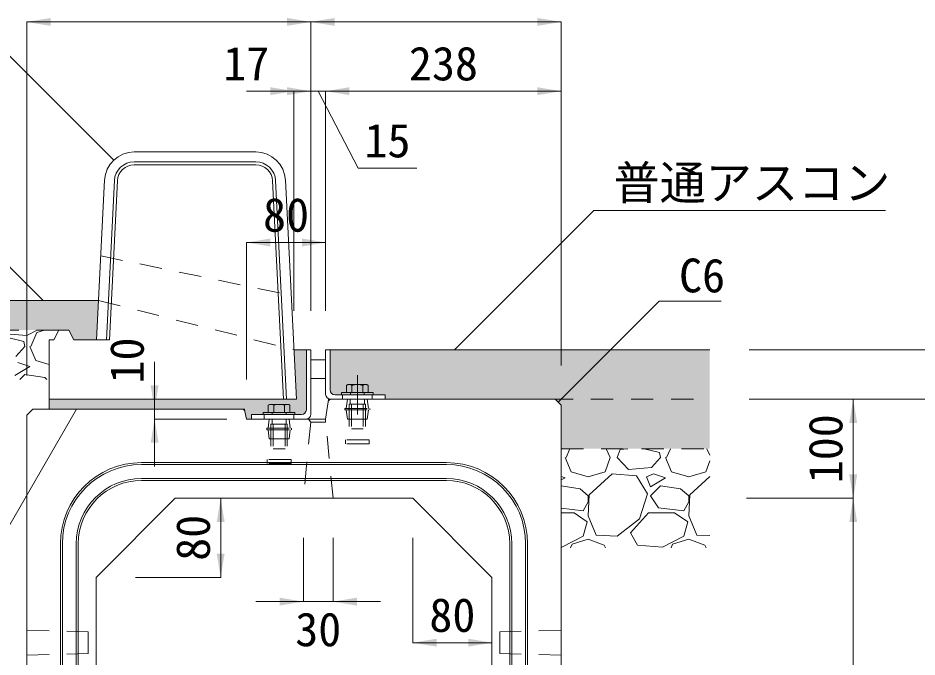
# Model space of a CAD drawing. Units: millimetres at full size; some dimension numbers follow another scale. Extents: x 87158 to 122251, y -125707 to -112261.
# Drawn here: x 93619 to 94527, y -114166 to -113520 of the extents above; entities that cross this region are included whole.
import ezdxf
from ezdxf.enums import TextEntityAlignment as Align

# ---------------------------------------------------------------- set-up
doc = ezdxf.new("R2010")
doc.units = ezdxf.units.MM
doc.header["$LTSCALE"] = 30
doc.linetypes.add('CHAIN', pattern=[18.5, 12, -1.5, 3.5, -1.5])
doc.linetypes.add('USER1', pattern=[1.35, 0.75, -0.6])
for name, color, linetype, lineweight in [('アングル', 191, 'Continuous', 13), ('インサート', 92, 'USER1', 9), ('ハッチング_基礎', 150, 'Continuous', 9), ('作業エリア', 11, 'Continuous', 13), ('寸法線', 7, 'Continuous', 13), ('引出線', 4, 'Continuous', 13), ('排水孔', 30, 'USER1', 15), ('本体', 2, 'Continuous', 13), ('目地', 132, 'Continuous', 5), ('舗装・基礎', 3, 'Continuous', 13), ('補助線', 8, 'USER1', 9)]:
    doc.layers.add(name, color=color, linetype=linetype, lineweight=lineweight)
doc.layers.add('ハッチング_モルタル', color=30, linetype='Continuous')
doc.layers.add('ハッチング_舗装', color=7, linetype='Continuous')
doc.styles.add('ＭＳ ゴシック', font='')
doc.styles.get('ＭＳ ゴシック').set_extended_font_data('MS Gothic')

# ---------------------------------------------------------------- blocks, each defined once
blk = doc.blocks.new('filled_arrow')
at = {"color": 0, "linetype": 'Continuous', "lineweight": -2}
blk.add_solid([(7.5, 1.25), (0, 0), (7.5, -1.25)], dxfattribs=at)

msp = doc.modelspace()

# ---------------------------------------------------------------- hatches: boundary and pattern name
at = {"layer": 'ハッチング_モルタル'}
msp.add_hatch(color=256, dxfattribs=at).paths.add_polyline_path([(93650.1, -113905.38), (93650.1, -113915.38), (93698.6, -113915.38), (93845.14, -113915.38, -0.35751), (93848.09, -113917.8), (93849.6, -113925.38), (93854.6, -113925.38), (93854.6, -113920.88), (93905.1, -113920.88, 0.41421), (93910.1, -113915.88), (93910.1, -113855.38), (93897.6, -113855.38), (93900.1, -113905.38)])
at = {"layer": 'ハッチング_舗装'}
for points in [[(93504.6, -113805.38), (93504.6, -113835.38), (93660.1, -113835.38), (93670.1, -113835.38), (93675.1, -113845.38), (93698.1, -113845.38), (93700.1, -113805.38)], [(94116.6, -113905.38), (94317.6, -113905.38), (94317.6, -113855.38), (93934.1, -113855.38), (93934.1, -113895.88, 0.41421), (93939.1, -113900.88), (93989.6, -113900.88), (93989.6, -113905.38)], [(94161.6, -113905.38), (94167.6, -113911.38), (94167.6, -113955.38), (94317.6, -113955.38), (94317.6, -113905.38)]]:
    msp.add_hatch(color=256, dxfattribs=at).paths.add_polyline_path(points)

# ---------------------------------------------------------------- linework, layer by layer
at = {"layer": 'アングル'}
for p, q in [((93910.1, -113855.38), (93910.1, -113915.88)), ((93914.6, -113855.38), (93910.1, -113855.38)), ((93914.6, -113855.38), (93914.6, -113920.38)), ((93929.6, -113855.38), (93929.6, -113900.38)), ((93929.6, -113855.38), (93934.1, -113855.38)), ((93934.1, -113855.38), (93934.1, -113895.88)), ((93914.6, -113865.38), (93929.6, -113865.38)), ((93914.6, -113884.38), (93929.6, -113884.38)), ((93939.1, -113900.88), (93989.6, -113900.88)), ((93989.6, -113900.88), (93989.6, -113905.38)), ((93934.6, -113905.38), (93989.6, -113905.38)), ((93854.6, -113920.88), (93854.6, -113925.38)), ((93905.1, -113920.88), (93854.6, -113920.88)), ((93909.6, -113925.38), (93854.6, -113925.38))]:
    msp.add_line(p, q, dxfattribs=at)
at = {"layer": 'アングル', "linetype": 'CHAIN', "lineweight": 9}
msp.add_line((93961.6, -113880.88), (93961.6, -113920.88), dxfattribs=at)
at = {"layer": 'アングル', "linetype": 'USER1', "lineweight": 9}
for p, q in [((93946.6, -113900.88), (93946.6, -113905.38)), ((93976.6, -113900.88), (93976.6, -113905.38)), ((93867.6, -113920.88), (93867.6, -113925.38)), ((93897.6, -113920.88), (93897.6, -113925.38))]:
    msp.add_line(p, q, dxfattribs=at)
at = {"layer": 'アングル'}
for centre, start, end in [((93934.6, -113900.38), 180, 270), ((93939.1, -113895.88), 180, 270), ((93905.1, -113915.88), 270, 0), ((93909.6, -113920.38), 270, 0)]:
    msp.add_arc(centre, 5, start, end, dxfattribs=at)
at = {"layer": 'インサート', "linetype": 'Continuous', "lineweight": 13}
for p, q in [((93952.12, -113890.58), (93950.65, -113891.43)), ((93950.65, -113891.43), (93950.65, -113898.58)), ((93971.09, -113890.58), (93952.12, -113890.58)), ((93971.09, -113890.58), (93972.55, -113891.43)), ((93972.55, -113891.43), (93972.55, -113898.58)), ((93972.55, -113898.58), (93950.65, -113898.58)), ((93873.12, -113910.58), (93871.65, -113911.43)), ((93892.09, -113910.58), (93873.12, -113910.58)), ((93892.09, -113910.58), (93893.55, -113911.43)), ((93871.65, -113911.43), (93871.65, -113918.58)), ((93893.55, -113918.58), (93871.65, -113918.58)), ((93893.55, -113911.43), (93893.55, -113918.58))]:
    msp.add_line(p, q, dxfattribs=at)
at = {"layer": 'インサート', "linetype": 'Continuous', "lineweight": 5}
for p, q in [((93956.13, -113891.43), (93956.13, -113898.58)), ((93967.08, -113891.43), (93967.08, -113898.58)), ((93877.13, -113911.43), (93877.13, -113918.58)), ((93888.08, -113911.43), (93888.08, -113918.58))]:
    msp.add_line(p, q, dxfattribs=at)
at = {"layer": 'インサート', "linetype": 'Continuous'}
for p, q in [((93977.6, -113898.58), (93945.6, -113898.58)), ((93945.6, -113898.58), (93945.6, -113900.88)), ((93977.6, -113900.88), (93945.6, -113900.88)), ((93977.6, -113898.58), (93977.6, -113900.88)), ((93898.6, -113918.58), (93866.6, -113918.58)), ((93866.6, -113918.58), (93866.6, -113920.88)), ((93898.6, -113918.58), (93898.6, -113920.88)), ((93898.6, -113920.88), (93866.6, -113920.88))]:
    msp.add_line(p, q, dxfattribs=at)
at = {"layer": 'インサート'}
for p, q in [((93954.6, -113898.58), (93954.6, -113900.88)), ((93968.6, -113898.58), (93968.6, -113900.88)), ((93950.35, -113914.63), (93951.6, -113905.38)), ((93951.6, -113905.38), (93971.6, -113905.38)), ((93953.35, -113910.38), (93969.85, -113910.38)), ((93953.35, -113910.38), (93953.35, -113946.38)), ((93954.48, -113905.38), (93954.48, -113910.38)), ((93955.6, -113910.38), (93955.6, -113935.38)), ((93967.6, -113910.38), (93967.6, -113935.38)), ((93968.73, -113905.38), (93968.73, -113910.38)), ((93969.85, -113910.38), (93969.85, -113946.38)), ((93972.85, -113914.63), (93971.6, -113905.38)), ((93875.6, -113918.58), (93875.6, -113920.88)), ((93889.6, -113918.58), (93889.6, -113920.88)), ((93949.1, -113914.63), (93974.1, -113914.63)), ((93949.1, -113914.63), (93949.1, -113916.13)), ((93949.1, -113916.13), (93974.1, -113916.13)), ((93950.35, -113916.13), (93951.6, -113925.38)), ((93972.85, -113916.13), (93971.6, -113925.38)), ((93974.1, -113914.63), (93974.1, -113916.13)), ((93871.35, -113934.63), (93872.6, -113925.38)), ((93872.6, -113925.38), (93892.6, -113925.38)), ((93875.48, -113925.38), (93875.48, -113930.38)), ((93889.73, -113925.38), (93889.73, -113930.38)), ((93893.85, -113934.63), (93892.6, -113925.38)), ((93951.6, -113925.38), (93971.6, -113925.38)), ((93870.1, -113934.63), (93895.1, -113934.63)), ((93870.1, -113934.63), (93870.1, -113936.13)), ((93870.1, -113936.13), (93895.1, -113936.13)), ((93871.35, -113936.13), (93872.6, -113945.38)), ((93874.35, -113930.38), (93890.85, -113930.38)), ((93874.35, -113930.38), (93874.35, -113966.38)), ((93876.6, -113930.38), (93876.6, -113955.38)), ((93888.6, -113930.38), (93888.6, -113955.38)), ((93890.85, -113930.38), (93890.85, -113966.38)), ((93893.85, -113936.13), (93892.6, -113945.38)), ((93895.1, -113934.63), (93895.1, -113936.13)), ((93955.6, -113935.38), (93967.6, -113935.38)), ((93872.6, -113945.38), (93892.6, -113945.38)), ((93949.6, -113950.38), (93949.6, -113946.38)), ((93973.6, -113946.38), (93949.6, -113946.38)), ((93973.6, -113946.38), (93973.6, -113950.38)), ((93876.6, -113955.38), (93888.6, -113955.38)), ((93973.6, -113950.38), (93949.6, -113950.38)), ((93870.6, -113970.38), (93870.6, -113966.38)), ((93894.6, -113966.38), (93870.6, -113966.38)), ((93894.6, -113970.38), (93870.6, -113970.38)), ((93894.6, -113966.38), (93894.6, -113970.38))]:
    msp.add_line(p, q, dxfattribs=at)
at = {"layer": 'インサート', "linetype": 'Continuous', "lineweight": 5}
for centre, radius, start, end in [((93953.39, -113895.43), 4.85, 55.61575, 124.38425), ((93961.6, -113908.7), 18.12, 72.41205, 107.58795), ((93969.82, -113895.43), 4.85, 55.61575, 124.38425), ((93874.39, -113915.43), 4.85, 55.61575, 124.38425), ((93882.6, -113928.7), 18.12, 72.41205, 107.58795), ((93890.82, -113915.43), 4.85, 55.61575, 124.38425)]:
    msp.add_arc(centre, radius, start, end, dxfattribs=at)
at = {"layer": 'ハッチング_基礎'}
for p, q in [((93638.04, -113835.38), (93627.61, -113840.85)), ((93631.68, -113852.02), (93637.77, -113837.8)), ((93637.77, -113837.8), (93645.5, -113835.38)), ((93627.61, -113840.85), (93602.21, -113838.82)), ((93624.56, -113846.94), (93604.24, -113841.86)), ((93625.58, -113852.02), (93624.56, -113846.94)), ((93625.58, -113852.02), (93616.44, -113862.18)), ((93630.66, -113852.02), (93636.76, -113866.25)), ((93615.42, -113881.49), (93630.66, -113872.34)), ((93630.66, -113872.34), (93618.47, -113868.28)), ((93636.76, -113866.25), (93650.1, -113870.17)), ((93625.58, -113880.47), (93620.67, -113885.38)), ((93645.9, -113883.52), (93625.58, -113880.47)), ((93648.03, -113885.38), (93645.9, -113883.52)), ((94172.44, -113964.31), (94176.27, -113955.38)), ((94213.02, -113955.38), (94217.14, -113964.31)), ((94224.25, -113964.31), (94227.3, -113956.19)), ((94234.91, -113955.38), (94227.3, -113956.19)), ((94266.93, -113959.23), (94251.53, -113955.38)), ((94274.04, -113964.31), (94277.87, -113955.38)), ((94314.62, -113955.38), (94317.6, -113961.84)), ((94171.42, -113964.31), (94177.52, -113978.54)), ((94212.06, -113978.54), (94217.14, -113964.31)), ((94235.43, -113976.51), (94224.25, -113964.31)), ((94267.94, -113964.31), (94258.8, -113974.47)), ((94267.94, -113964.31), (94266.93, -113959.23)), ((94273.02, -113964.31), (94279.12, -113978.54)), ((94258.8, -113974.47), (94235.43, -113976.51)), ((94313.66, -113978.54), (94317.6, -113967.51)), ((94171.42, -113984.63), (94167.6, -113983.36)), ((94177.52, -113978.54), (94194.79, -113983.62)), ((94194.79, -113983.62), (94212.06, -113978.54)), ((94219.17, -113980.57), (94195.81, -114001.91)), ((94243.56, -113982.6), (94219.17, -113980.57)), ((94254.73, -114000.89), (94243.56, -113982.6)), ((94260.83, -113980.57), (94253.72, -113983.62)), ((94253.72, -113983.62), (94257.78, -113993.78)), ((94273.02, -113984.63), (94260.83, -113980.57)), ((94279.12, -113978.54), (94296.39, -113983.62)), ((94296.39, -113983.62), (94313.66, -113978.54)), ((94317.6, -113983.47), (94297.41, -114001.91)), ((94167.6, -113986.93), (94171.42, -113984.63)), ((94257.78, -113993.78), (94273.02, -113984.63)), ((94267.94, -113992.76), (94257.78, -114002.92)), ((94288.26, -113995.81), (94267.94, -113992.76)), ((94186.66, -113995.81), (94167.6, -113992.95)), ((94194.79, -114002.92), (94186.66, -113995.81)), ((94195.81, -114001.91), (94194.79, -114023.24)), ((94246.61, -114026.29), (94254.73, -114000.89)), ((94296.39, -114002.92), (94288.26, -113995.81)), ((94297.41, -114001.91), (94296.39, -114023.24)), ((94189.71, -114018.16), (94194.79, -114009.02)), ((94194.79, -114009.02), (94194.79, -114002.92)), ((94257.78, -114002.92), (94265.91, -114015.11)), ((94291.31, -114018.16), (94296.39, -114009.02)), ((94296.39, -114009.02), (94296.39, -114002.92)), ((94167.6, -114015.51), (94189.71, -114018.16)), ((94265.91, -114015.11), (94291.31, -114018.16)), ((94167.6, -114020.19), (94180.57, -114020.19)), ((94180.57, -114020.19), (94193.77, -114029.34)), ((94194.79, -114023.24), (94202.92, -114042.55)), ((94224.25, -114043.56), (94246.61, -114026.29)), ((94237.46, -114040.51), (94255.75, -114020.19)), ((94255.75, -114020.19), (94282.17, -114020.19)), ((94282.17, -114020.19), (94295.37, -114029.34)), ((94296.39, -114023.24), (94304.52, -114042.55)), ((94193.77, -114029.34), (94189.71, -114043.56)), ((94295.37, -114029.34), (94291.31, -114043.56)), ((94189.71, -114043.56), (94168.37, -114054.74)), ((94178.53, -114051.69), (94194.79, -114046.61)), ((94194.79, -114046.61), (94211.05, -114052.71)), ((94202.92, -114042.55), (94224.25, -114043.56)), ((94244.57, -114052.71), (94237.46, -114040.51)), ((94291.31, -114043.56), (94269.97, -114054.74)), ((94280.13, -114051.69), (94296.39, -114046.61)), ((94296.39, -114046.61), (94312.65, -114052.71)), ((94304.52, -114042.55), (94317.6, -114043.17)), ((94168.37, -114054.74), (94167.6, -114054.68)), ((94176.95, -114055.38), (94178.53, -114051.69)), ((94211.05, -114052.71), (94212.28, -114055.38)), ((94269.97, -114054.74), (94244.57, -114052.71)), ((94278.55, -114055.38), (94280.13, -114051.69)), ((94312.65, -114052.71), (94313.88, -114055.38))]:
    msp.add_line(p, q, dxfattribs=at)
at = {"layer": '作業エリア'}
for p, q in [((93932.22, -113907.94), (93932.6, -113905.38)), ((93935.19, -113905.38), (93932.6, -113905.38)), ((93845.14, -113915.38), (93847.6, -113915.38)), ((93847.6, -113915.38), (93848.09, -113917.8))]:
    msp.add_line(p, q, dxfattribs=at)
at = {"layer": '寸法線'}
for p, q in [((93914.6, -113523.98), (93627.6, -113523.98)), ((93627.6, -113881.38), (93627.6, -113523.98)), ((93914.6, -113815.38), (93914.6, -113523.98)), ((93914.6, -113523.98), (94167.6, -113523.98)), ((93914.6, -113815.38), (93914.6, -113523.98)), ((94167.6, -113871.38), (94167.6, -113523.98)), ((93849.6, -113593.98), (93938.6, -113593.98)), ((93866.6, -113593.98), (93977.6, -113593.98)), ((93897.6, -113815.91), (93897.6, -113593.98)), ((93914.6, -113815.91), (93914.6, -113593.98)), ((93914.6, -113815.91), (93914.6, -113593.98)), ((93922.1, -113593.98), (93962.29, -113671.78)), ((93929.6, -113593.98), (94167.6, -113593.98)), ((93929.6, -113815.38), (93929.6, -113593.98)), ((93929.6, -113815.91), (93929.6, -113593.98)), ((94167.6, -113871.38), (94167.6, -113593.98)), ((93962.29, -113671.78), (94021.76, -113671.78)), ((93849.6, -113746.92), (93929.6, -113746.92)), ((93849.6, -113885.38), (93849.6, -113746.92)), ((93929.6, -113815.38), (93929.6, -113746.92)), ((94357.6, -113855.38), (94606.1, -113855.38)), ((93756.75, -113867.38), (93756.75, -113973.38)), ((94357.6, -113905.38), (94462.6, -113905.38)), ((94357.6, -113905.38), (94606.1, -113905.38)), ((94357.6, -113905.38), (94606.1, -113905.38)), ((94462.6, -113905.38), (94462.6, -114005.38)), ((93829.6, -113925.38), (93756.75, -113925.38)), ((93817.6, -114005.38), (93823.53, -114005.38)), ((93823.53, -114005.38), (93823.53, -114085.38)), ((94354.63, -114005.38), (94462.6, -114005.38)), ((94354.63, -114005.38), (94462.6, -114005.38)), ((94462.6, -114005.38), (94462.6, -114405.38)), ((93907.1, -114045.38), (93907.1, -114109.88)), ((93937.1, -114045.38), (93937.1, -114109.88)), ((94017.6, -114045.38), (94017.6, -114151.38)), ((93737.6, -114085.38), (93823.53, -114085.38)), ((93859.1, -114109.88), (93985.1, -114109.88)), ((94097.6, -114125.38), (94097.6, -114151.38)), ((94017.6, -114151.38), (94097.6, -114151.38))]:
    msp.add_line(p, q, dxfattribs=at)
at = {"layer": '引出線'}
for points in [[(93715.45, -113663.66), (93577.32, -113525.53), (93147.62, -113525.53)], [(93644.32, -113805.38), (93509.88, -113670.94), (93215.04, -113670.94)], [(94059.62, -113855.38), (94200.37, -113714.63), (94495.22, -113714.63)], [(94164.6, -113908.38), (94266.65, -113806.34), (94329.05, -113806.34)], [(93677.83, -113915.38), (93573.91, -114095.38), (93373.18, -114095.38)]]:
    msp.add_lwpolyline(points, dxfattribs=at)
at = {"layer": '排水孔'}
for p, q in [((93914.6, -113928.38), (93907.1, -114005.38)), ((93912.1, -113925.38), (93914.6, -113928.38)), ((93914.6, -113928.38), (93929.6, -113928.38)), ((93929.6, -113928.38), (93929.6, -113925.38)), ((93937.1, -114005.38), (93929.6, -113928.38))]:
    msp.add_line(p, q, dxfattribs=at)
at = {"layer": '本体'}
for p, q in [((93736.14, -113655.38), (93859.07, -113655.38)), ((93706.18, -113683.89), (93698.1, -113845.38)), ((93889.03, -113683.89), (93900.1, -113905.38)), ((93660.1, -113835.38), (93655.1, -113845.38)), ((93660.1, -113835.38), (93670.1, -113835.38)), ((93670.1, -113835.38), (93675.1, -113845.38)), ((93650.1, -113845.38), (93655.1, -113845.38)), ((93650.1, -113845.38), (93650.1, -113905.38)), ((93675.1, -113845.38), (93698.1, -113845.38)), ((93650.1, -113905.38), (93900.1, -113905.38)), ((93932.22, -113907.94), (93929.6, -113925.38)), ((93935.19, -113905.38), (94161.6, -113905.38)), ((94161.6, -113905.38), (94167.6, -113911.38)), ((93627.6, -113921.38), (93633.6, -113915.38)), ((93633.6, -113915.38), (93845.14, -113915.38)), ((93848.09, -113917.8), (93849.6, -113925.38)), ((94167.6, -113911.38), (94167.6, -114475.38)), ((93627.6, -113921.38), (93627.6, -114475.38)), ((93849.6, -113925.38), (93929.6, -113925.38)), ((93697.6, -114085.38), (93777.6, -114005.38)), ((93777.6, -114005.38), (94017.6, -114005.38)), ((94017.6, -114005.38), (94097.6, -114085.38)), ((93697.6, -114085.38), (93697.6, -114311.35)), ((94097.6, -114085.38), (94097.6, -114311.35))]:
    msp.add_line(p, q, dxfattribs=at)
at = {"layer": '本体', "linetype": 'USER1', "lineweight": 15}
for p, q in [((93702.35, -113760.38), (93894.85, -113800.38)), ((93700.1, -113805.38), (93897.6, -113855.38))]:
    msp.add_line(p, q, dxfattribs=at)
at = {"layer": '本体'}
for centre, radius, start, end in [((93736.14, -113685.38), 30, 90, 177.13759), ((93859.07, -113685.38), 30, 2.86241, 90), ((93935.19, -113908.38), 3, 90, 171.46923), ((93845.14, -113918.38), 3, 11.30993, 90)]:
    msp.add_arc(centre, radius, start, end, dxfattribs=at)
at = {"layer": '目地'}
for p, q in [((93736.14, -113665.38), (93859.07, -113665.38)), ((93736.14, -113668.38), (93859.07, -113668.38)), ((93716.17, -113684.39), (93708.12, -113845.38)), ((93719.16, -113684.54), (93711.12, -113845.38)), ((93876.04, -113684.54), (93887.09, -113905.38)), ((93879.04, -113684.39), (93890.09, -113905.38)), ((93698.1, -113845.38), (93711.12, -113845.38)), ((94051.6, -113969.38), (93743.6, -113969.38)), ((94051.6, -113971.38), (93743.6, -113971.38)), ((94051.6, -113985.38), (93743.6, -113985.38)), ((94051.6, -113987.38), (93743.6, -113987.38)), ((93661.6, -114051.38), (93661.6, -114311.35)), ((93663.6, -114051.38), (93663.6, -114311.35)), ((93677.6, -114051.38), (93677.6, -114311.35)), ((93679.6, -114051.38), (93679.6, -114311.35)), ((94115.6, -114311.35), (94115.6, -114051.38)), ((94117.6, -114311.35), (94117.6, -114051.38)), ((94131.6, -114311.35), (94131.6, -114051.38)), ((94133.6, -114311.35), (94133.6, -114051.38))]:
    msp.add_line(p, q, dxfattribs=at)
for centre, radius, start, end in [((93736.14, -113685.38), 20, 90, 177.13759), ((93859.07, -113685.38), 20, 2.86241, 90), ((93736.14, -113685.38), 17, 90, 177.13759), ((93859.07, -113685.38), 17, 2.86241, 90), ((93743.6, -114051.38), 82, 90, 180), ((93743.6, -114051.38), 80, 90, 180), ((94051.6, -114051.38), 82, 0, 90), ((94051.6, -114051.38), 80, 0, 90), ((93743.6, -114051.38), 66, 90, 180), ((93743.6, -114051.38), 64, 90, 180), ((94051.6, -114051.38), 66, 0, 90), ((94051.6, -114051.38), 64, 0, 90)]:
    msp.add_arc(centre, radius, start, end, dxfattribs=at)
at = {"layer": '舗装・基礎'}
for p, q in [((93700.1, -113805.38), (93504.6, -113805.38)), ((93910.1, -113855.38), (93897.6, -113855.38)), ((93934.1, -113855.38), (94317.6, -113855.38)), ((93650.1, -113905.38), (93650.1, -113915.38)), ((93698.6, -113915.38), (93650.1, -113915.38))]:
    msp.add_line(p, q, dxfattribs=at)
at = {"layer": '舗装・基礎', "linetype": 'USER1'}
for p, q in [((93660.1, -113835.38), (93504.6, -113835.38)), ((94116.6, -113905.38), (94317.6, -113905.38)), ((94167.6, -113955.38), (94317.6, -113955.38))]:
    msp.add_line(p, q, dxfattribs=at)
at = {"layer": '補助線'}
for p, q in [((93627.6, -114138.88), (93627.6, -114163.88)), ((93627.6, -114138.88), (93689.6, -114140.38)), ((93689.6, -114140.38), (93689.6, -114162.38)), ((94167.6, -114138.88), (94105.6, -114140.38)), ((94105.6, -114140.38), (94105.6, -114162.38)), ((94167.6, -114138.88), (94167.6, -114163.88)), ((93627.6, -114163.88), (93689.6, -114162.38)), ((94167.6, -114163.88), (94105.6, -114162.38))]:
    msp.add_line(p, q, dxfattribs=at)

# ---------------------------------------------------------------- block references
at = {"layer": '寸法線', "xscale": 3.2, "yscale": 3.2}
for p in [(93627.6, -113523.98), (93914.6, -113523.98), (93929.6, -113593.98), (93929.6, -113593.98), (93849.6, -113746.92), (93937.1, -114109.88), (94017.6, -114151.38)]:
    msp.add_blockref('filled_arrow', p, dxfattribs=at)
for p, rotation in [((93914.6, -113523.98), 180), ((94167.6, -113523.98), 180), ((93897.6, -113593.98), 180), ((93914.6, -113593.98), 180), ((94167.6, -113593.98), 180), ((93929.6, -113746.92), 180), ((93756.75, -113915.38), 90), ((94462.6, -113905.38), 270), ((93756.75, -113925.38), 270), ((94462.6, -114005.38), 90), ((93823.53, -114005.38), 270), ((94462.6, -114005.38), 270), ((93823.53, -114085.38), 90), ((93907.1, -114109.88), 180), ((94097.6, -114151.38), 180)]:
    msp.add_blockref('filled_arrow', p, dxfattribs=dict(at, rotation=rotation))
at = {"layer": '引出線', "xscale": 0.16, "yscale": 0.16}
for p, rotation in [((93715.45, -113663.66), 135), ((93644.32, -113805.38), 135), ((94059.62, -113855.38), 45), ((94164.6, -113908.38), 45), ((93677.83, -113915.38), 240)]:
    msp.add_blockref('filled_arrow', p, dxfattribs=dict(at, rotation=rotation))

# ---------------------------------------------------------------- texts
at = {"layer": '寸法線', "style": 'ＭＳ ゴシック'}
for s, p in [('17', (93849.4, -113565.98)), ('238', (94048.6, -113565.98)), ('15', (93992.03, -113643.78)), ('80', (93889.6, -113718.92)), ('80', (94057.6, -114123.38)), ('30', (93922.1, -114137.88))]:
    msp.add_text(s, height=34.18, dxfattribs=at).set_placement(p, align=Align.MIDDLE_CENTER)
for s, p in [('10', (93728.75, -113866.18)), ('100', (94434.6, -113955.38)), ('80', (93795.53, -114045.38))]:
    msp.add_text(s, height=34.18, rotation=90, dxfattribs=at).set_placement(p, align=Align.MIDDLE_CENTER)
at = {"layer": '引出線', "style": 'ＭＳ ゴシック'}
for s, p in [('普通アスコン', (94220.37, -113669.42)), ('C6', (94286.65, -113763.14))]:
    msp.add_text(s, height=34.18, dxfattribs=at).set_placement(p, align=Align.TOP_LEFT)

doc.saveas('drawing.dxf')
